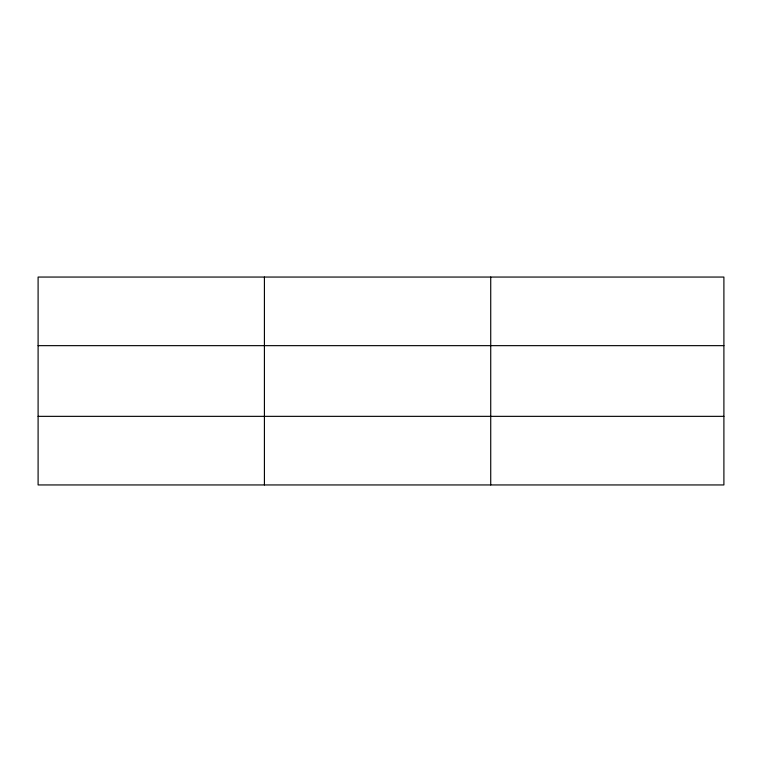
<?xml version="1.0" encoding="UTF-8"?>
<svg xmlns="http://www.w3.org/2000/svg" width="762" height="762" viewBox="0 0 762 762"><rect width="100%" height="100%" fill="white"/><g stroke="black" fill="none" stroke-linecap="round" stroke-linejoin="round"><path stroke-width="1.14" d="M264.414 277.054L264.414 484.946M490.728 277.054L490.728 484.946M723.9 345.653L723.9 277.054L38.1 277.054L38.1 484.946L723.9 484.946L723.9 345.653L38.1 345.653M38.1 416.347L723.9 416.347"/></g></svg>
